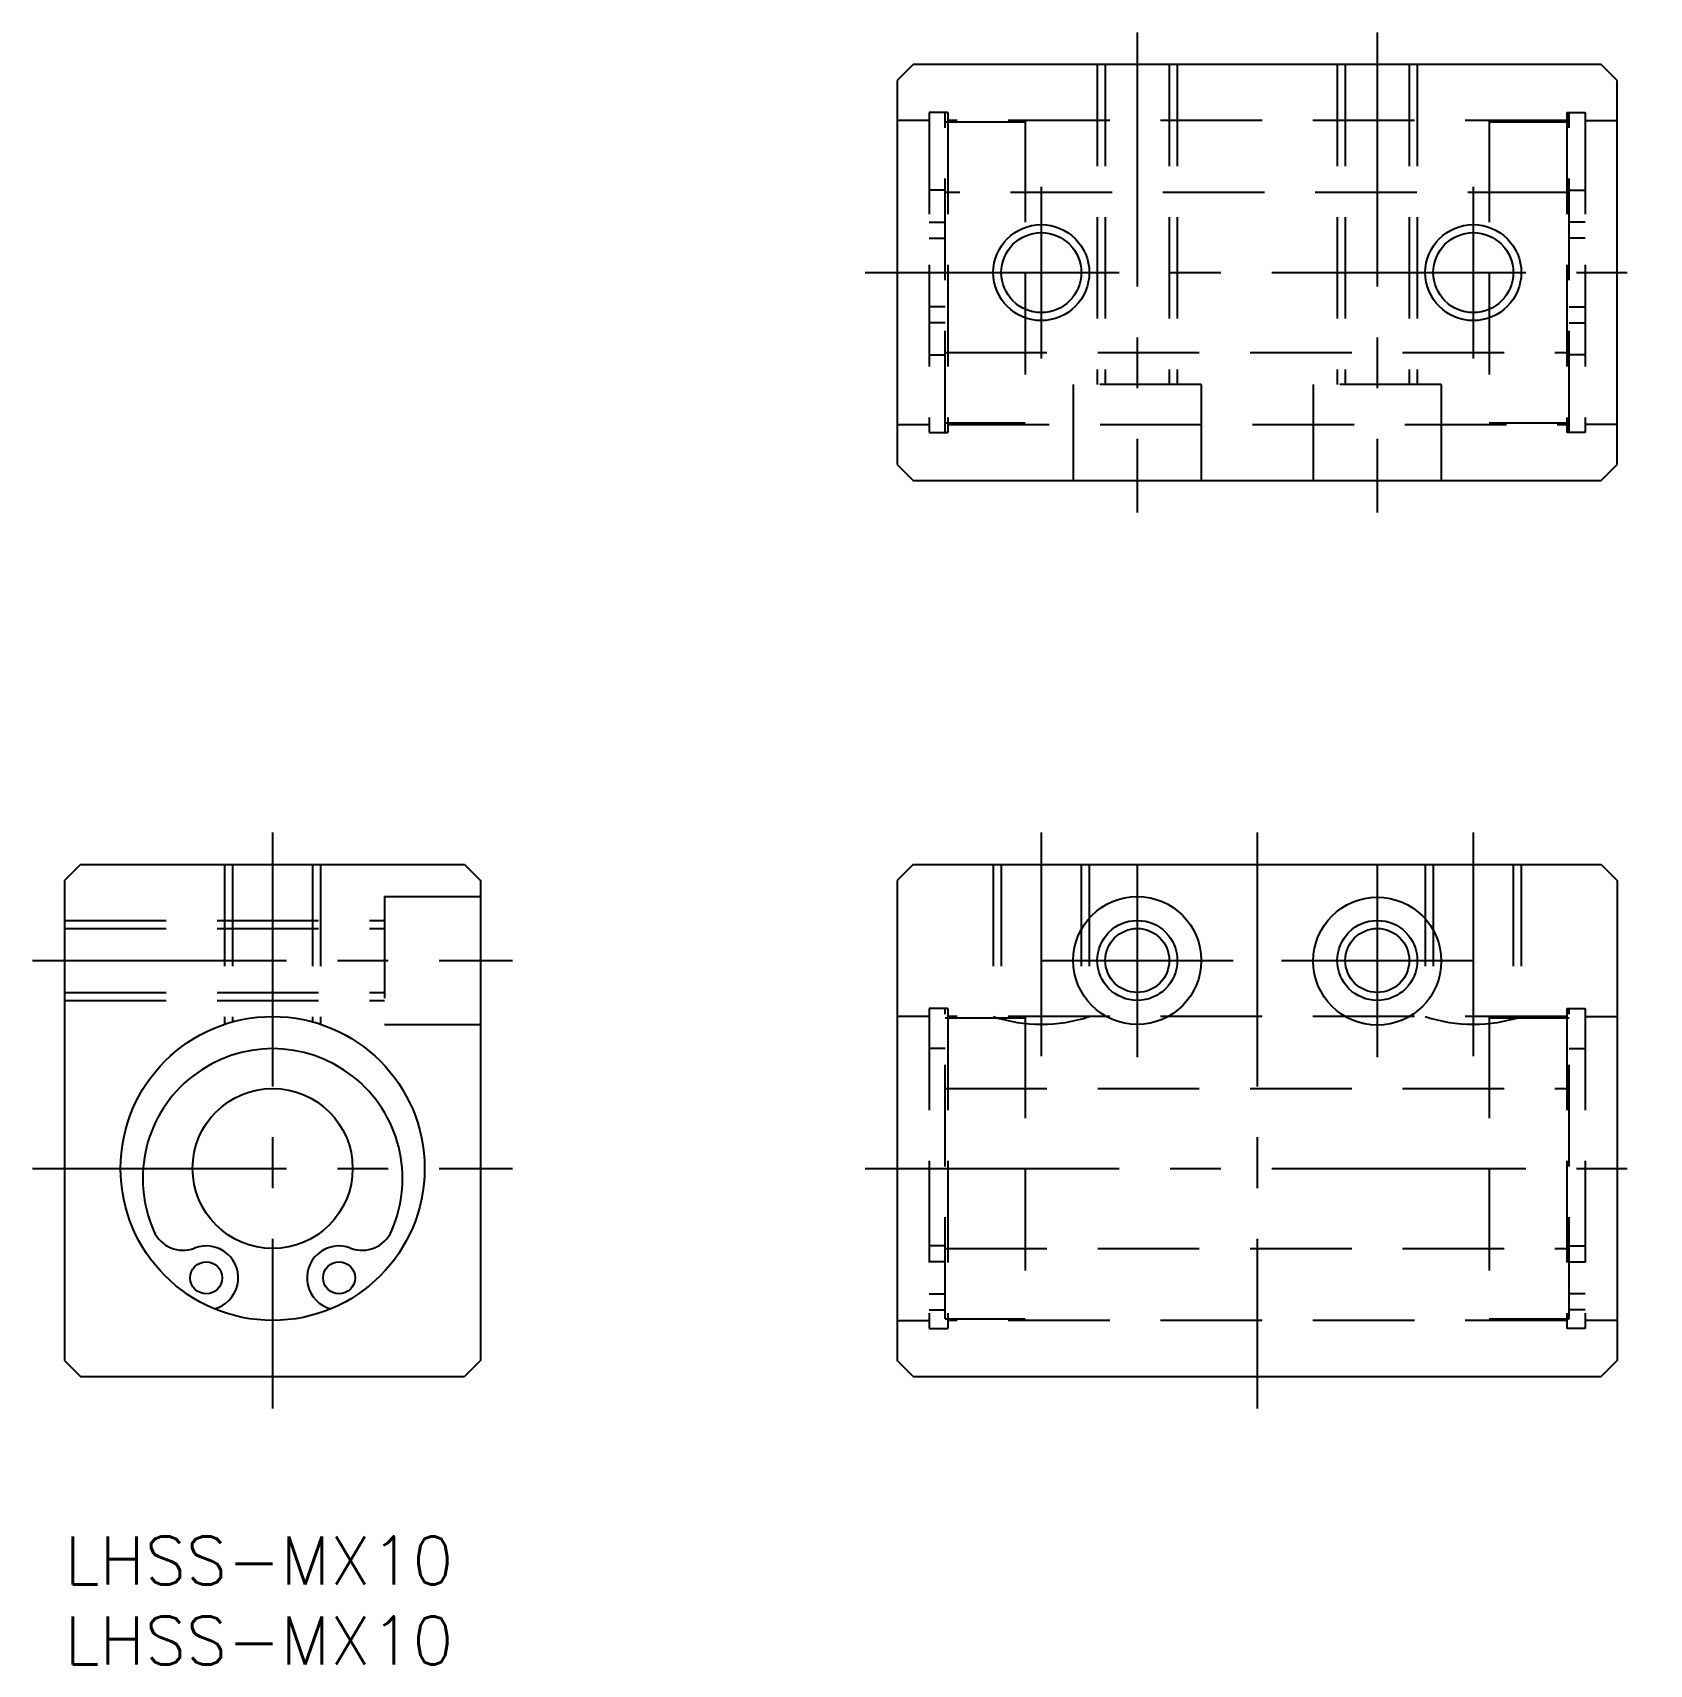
# Model space of a CAD drawing. Extents: x -2 to 99, y -8 to 94.
import ezdxf

# ---------------------------------------------------------------- set-up
doc = ezdxf.new("R2010")
doc.units = 0
doc.header["$LTSCALE"] = 0.5
doc.linetypes.add('CENTER', pattern=[50.8, 31.75, -6.35, 6.35, -6.35])
doc.linetypes.add('DASHED', pattern=[19.05, 12.7, -6.35])
for name, color, linetype in [('MSM_CENTER', 1, 'CENTER'), ('MSM_CONTINUOUS', 7, 'CONTINUOUS'), ('MSM_DASHED', 4, 'DASHED'), ('MSM_NARROW', 5, 'CONTINUOUS'), ('MSM_PART_NUMBER', 7, 'CONTINUOUS')]:
    doc.layers.add(name, color=color, linetype=linetype)
doc.styles.get("Standard").update_dxf_attribs({"font": 'txt.shx', "height": 3, "bigfont": 'bigfont.shx'})

# ---------------------------------------------------------------- blocks, each defined once
blk = doc.blocks.new('*U10')
at = {"layer": 'MSM_PART_NUMBER'}
blk.add_text('LHSS-MX10', height=3, dxfattribs=at).set_placement((0, -3))
blk = doc.blocks.new('*U11')
at = {"layer": 'MSM_PART_NUMBER'}
blk.add_text('LHSS-MX10', height=3, dxfattribs=at).set_placement((0, -8))

msp = doc.modelspace()

# ---------------------------------------------------------------- linework, layer by layer
at = {"layer": 'MSM_CENTER'}
for p, q in [((67.04, 94), (67.04, 64)), ((82.04, 94), (82.04, 64)), ((61.04, 84.37), (61.04, 73.62)), ((88.04, 84.37), (88.04, 73.62)), ((50.04, 79), (99.04, 79)), ((13, 44), (13, 8)), ((61.04, 44), (61.04, 30.01)), ((74.54, 44), (74.54, 8)), ((88.04, 44), (88.04, 30.01)), ((67.04, 41.96), (67.04, 29.96)), ((82.04, 41.96), (82.04, 29.96)), ((-2, 36), (28, 36)), ((61.05, 36), (73.04, 36)), ((76.05, 36), (88.04, 36)), ((-2, 23), (28, 23)), ((50.04, 23), (99.04, 23))]:
    msp.add_line(p, q, dxfattribs=at)
at = {"layer": 'MSM_CONTINUOUS'}
for p, q in [((53.04, 92), (52.04, 91)), ((96.04, 92), (53.04, 92)), ((97.04, 91), (96.04, 92)), ((52.04, 91), (52.04, 67)), ((97.04, 67), (97.04, 91)), ((52.04, 67), (53.04, 66)), ((96.04, 66), (97.04, 67)), ((53.04, 66), (96.04, 66)), ((1, 42), (0, 41)), ((1, 42), (25, 42)), ((25, 42), (26, 41)), ((53.04, 42), (52.04, 41)), ((53.04, 42), (96.04, 42)), ((96.04, 42), (97.04, 41)), ((0, 41), (0, 11)), ((26, 41), (26, 11)), ((52.04, 41), (52.04, 11)), ((97.04, 41), (97.04, 11)), ((0, 11), (1, 10)), ((26, 11), (25, 10)), ((53.04, 10), (52.04, 11)), ((97.04, 11), (96.04, 10)), ((1, 10), (25, 10)), ((53.04, 10), (96.04, 10))]:
    msp.add_line(p, q, dxfattribs=at)
for centre, radius in [((61.04, 79), 2.5), ((88.04, 79), 2.5), ((67.04, 36), 4), ((82.04, 35.96), 4), ((67.04, 36), 2), ((82.04, 36), 2), ((13, 23), 9.5), ((13, 23), 5), ((8.85, 16.16), 1), ((17.15, 16.16), 1)]:
    msp.add_circle(centre, radius, dxfattribs=at)
for centre, radius, start, end in [((13, 22.37), 8.12, 336.0572, 203.9428), ((7.4, 19.89), 2, 203.9428, 291.2223), ((18.6, 19.89), 2, 248.7777, 336.0572), ((8.85, 16.16), 2, 284.6994, 111.2223), ((17.15, 16.16), 2, 68.7777, 255.3006)]:
    msp.add_arc(centre, radius, start, end, dxfattribs=at)
at = {"layer": 'MSM_DASHED'}
for p, q in [((64.54, 92), (64.54, 72)), ((65.04, 92), (65.04, 72)), ((69.04, 92), (69.04, 72)), ((69.54, 92), (69.54, 72)), ((79.54, 92), (79.54, 72)), ((80.04, 92), (80.04, 72)), ((84.04, 92), (84.04, 72)), ((84.54, 92), (84.54, 72)), ((54.04, 89), (54.04, 69)), ((55.19, 89), (54.04, 89)), ((55.04, 69), (55.04, 89)), ((55.19, 89), (55.19, 69)), ((93.89, 89), (93.89, 69)), ((93.89, 89), (95.04, 89)), ((94.04, 69), (94.04, 89)), ((95.04, 89), (95.04, 69)), ((54.04, 88.5), (52.04, 88.5)), ((60.04, 88.4), (55.04, 88.4)), ((93.89, 88.5), (55.19, 88.5)), ((60.04, 88.5), (60.04, 69.5)), ((89.04, 88.5), (89.04, 69.5)), ((94.04, 88.4), (89.04, 88.4)), ((95.04, 88.5), (97.04, 88.5)), ((55.04, 84.15), (54.04, 84.15)), ((94.04, 84), (55.04, 84)), ((94.04, 84.15), (95.04, 84.15)), ((54.04, 82.15), (55.04, 82.15)), ((95.04, 82.15), (94.04, 82.15)), ((54.04, 81.15), (55.04, 81.15)), ((95.04, 81.15), (94.04, 81.15)), ((55.04, 76.85), (54.04, 76.85)), ((94.04, 76.85), (95.04, 76.85)), ((55.04, 75.85), (54.04, 75.85)), ((94.04, 75.85), (95.04, 75.85)), ((54.04, 73.85), (55.04, 73.85)), ((55.04, 74), (94.04, 74)), ((95.04, 73.85), (94.04, 73.85)), ((63.04, 72), (63.04, 66)), ((71.04, 72), (63.04, 72)), ((71.04, 72), (71.04, 66)), ((86.04, 72), (78.04, 72)), ((78.04, 72), (78.04, 66)), ((86.04, 72), (86.04, 66)), ((52.04, 69.5), (54.04, 69.5)), ((55.04, 69.6), (60.04, 69.6)), ((55.19, 69.5), (93.89, 69.5)), ((89.04, 69.6), (94.04, 69.6)), ((97.04, 69.5), (95.04, 69.5)), ((54.04, 69), (55.19, 69)), ((95.04, 69), (93.89, 69)), ((10, 42), (10, 32.01)), ((10.5, 42), (10.5, 32.17)), ((15.5, 42), (15.5, 32.17)), ((16, 42), (16, 32.01)), ((58.04, 42), (58.04, 32.5)), ((58.54, 42), (58.54, 32.5)), ((63.54, 42), (63.54, 32.5)), ((64.04, 42), (64.04, 32.5)), ((85.04, 42), (85.04, 32.5)), ((85.54, 42), (85.54, 32.5)), ((90.54, 42), (90.54, 32.5)), ((91.04, 42), (91.04, 32.5)), ((20, 40), (26, 40)), ((20, 40), (20, 32)), ((0, 38.5), (20, 38.5)), ((0, 38), (20, 38)), ((0, 34), (20, 34)), ((0, 33.5), (20, 33.5)), ((54.04, 33), (54.04, 13)), ((55.19, 33), (54.04, 33)), ((55.04, 13.6), (55.04, 33)), ((55.19, 33), (55.19, 13)), ((93.89, 33), (93.89, 13)), ((93.89, 33), (95.04, 33)), ((94.04, 13.6), (94.04, 33)), ((95.04, 33), (95.04, 13)), ((20, 32), (26, 32)), ((54.04, 32.5), (52.04, 32.5)), ((60.04, 32.4), (55.04, 32.4)), ((93.89, 32.5), (55.19, 32.5)), ((60.04, 32.5), (60.04, 13.5)), ((89.04, 32.5), (89.04, 13.5)), ((94.04, 32.4), (89.04, 32.4)), ((95.04, 32.5), (97.04, 32.5)), ((55.04, 30.5), (54.04, 30.5)), ((94.04, 30.5), (95.04, 30.5)), ((55.04, 28), (93.89, 28)), ((55.04, 18.16), (54.04, 18.16)), ((55.04, 18), (93.89, 18)), ((94.04, 18.16), (95.04, 18.16)), ((55.04, 17.16), (54.04, 17.16)), ((94.04, 17.16), (95.04, 17.16)), ((54.04, 15.16), (55.04, 15.16)), ((95.04, 15.16), (94.04, 15.16)), ((52.04, 13.5), (54.04, 13.5)), ((54.04, 14.16), (55.04, 14.16)), ((55.04, 13.6), (60.04, 13.6)), ((93.89, 13.5), (55.19, 13.5)), ((89.04, 13.6), (94.04, 13.6)), ((95.04, 14.16), (94.04, 14.16)), ((97.04, 13.5), (95.04, 13.5)), ((54.04, 13), (55.19, 13)), ((95.04, 13), (93.89, 13))]:
    msp.add_line(p, q, dxfattribs=at)
for centre in [(61.04, 41.51), (88.04, 41.51)]:
    msp.add_arc(centre, 9.5, 251.5915, 288.4085, dxfattribs=at)
at = {"layer": 'MSM_NARROW'}
for centre, radius in [((61.04, 79), 3), ((88.04, 79), 3), ((67.04, 36), 2.5), ((82.04, 36), 2.5)]:
    msp.add_circle(centre, radius, dxfattribs=at)

# ---------------------------------------------------------------- block references
at = {"layer": 'MSM_CONTINUOUS'}
for name in ['*U10', '*U11']:
    msp.add_blockref(name, (0, 0), dxfattribs=at)

doc.saveas('drawing.dxf')
